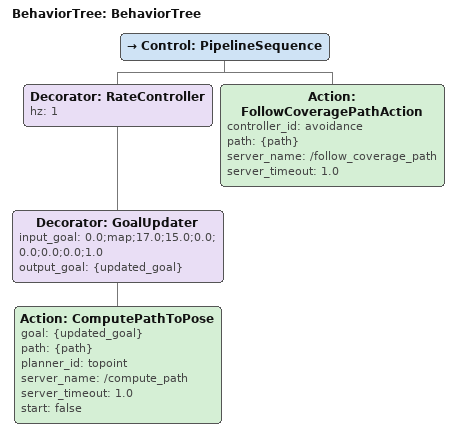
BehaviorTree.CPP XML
<?xml version="1.0"?>
<root main_tree_to_execute="BehaviorTree">
    <BehaviorTree ID="BehaviorTree">
        <Control ID="PipelineSequence">
            <Decorator ID="RateController" hz="1">
                <Decorator ID="GoalUpdater" input_goal="0.0;map;17.0;15.0;0.0;0.0;0.0;0.0;1.0" output_goal="{updated_goal}">
                    <Action ID="ComputePathToPose" goal="{updated_goal}" path="{path}" planner_id="topoint" server_name="/compute_path" server_timeout="1.0" start="false"/>
                </Decorator>
            </Decorator>
            <Action ID="FollowCoveragePathAction" controller_id="avoidance" path="{path}" server_name="/follow_coverage_path" server_timeout="1.0"/>
        </Control>
    </BehaviorTree>
</root>
